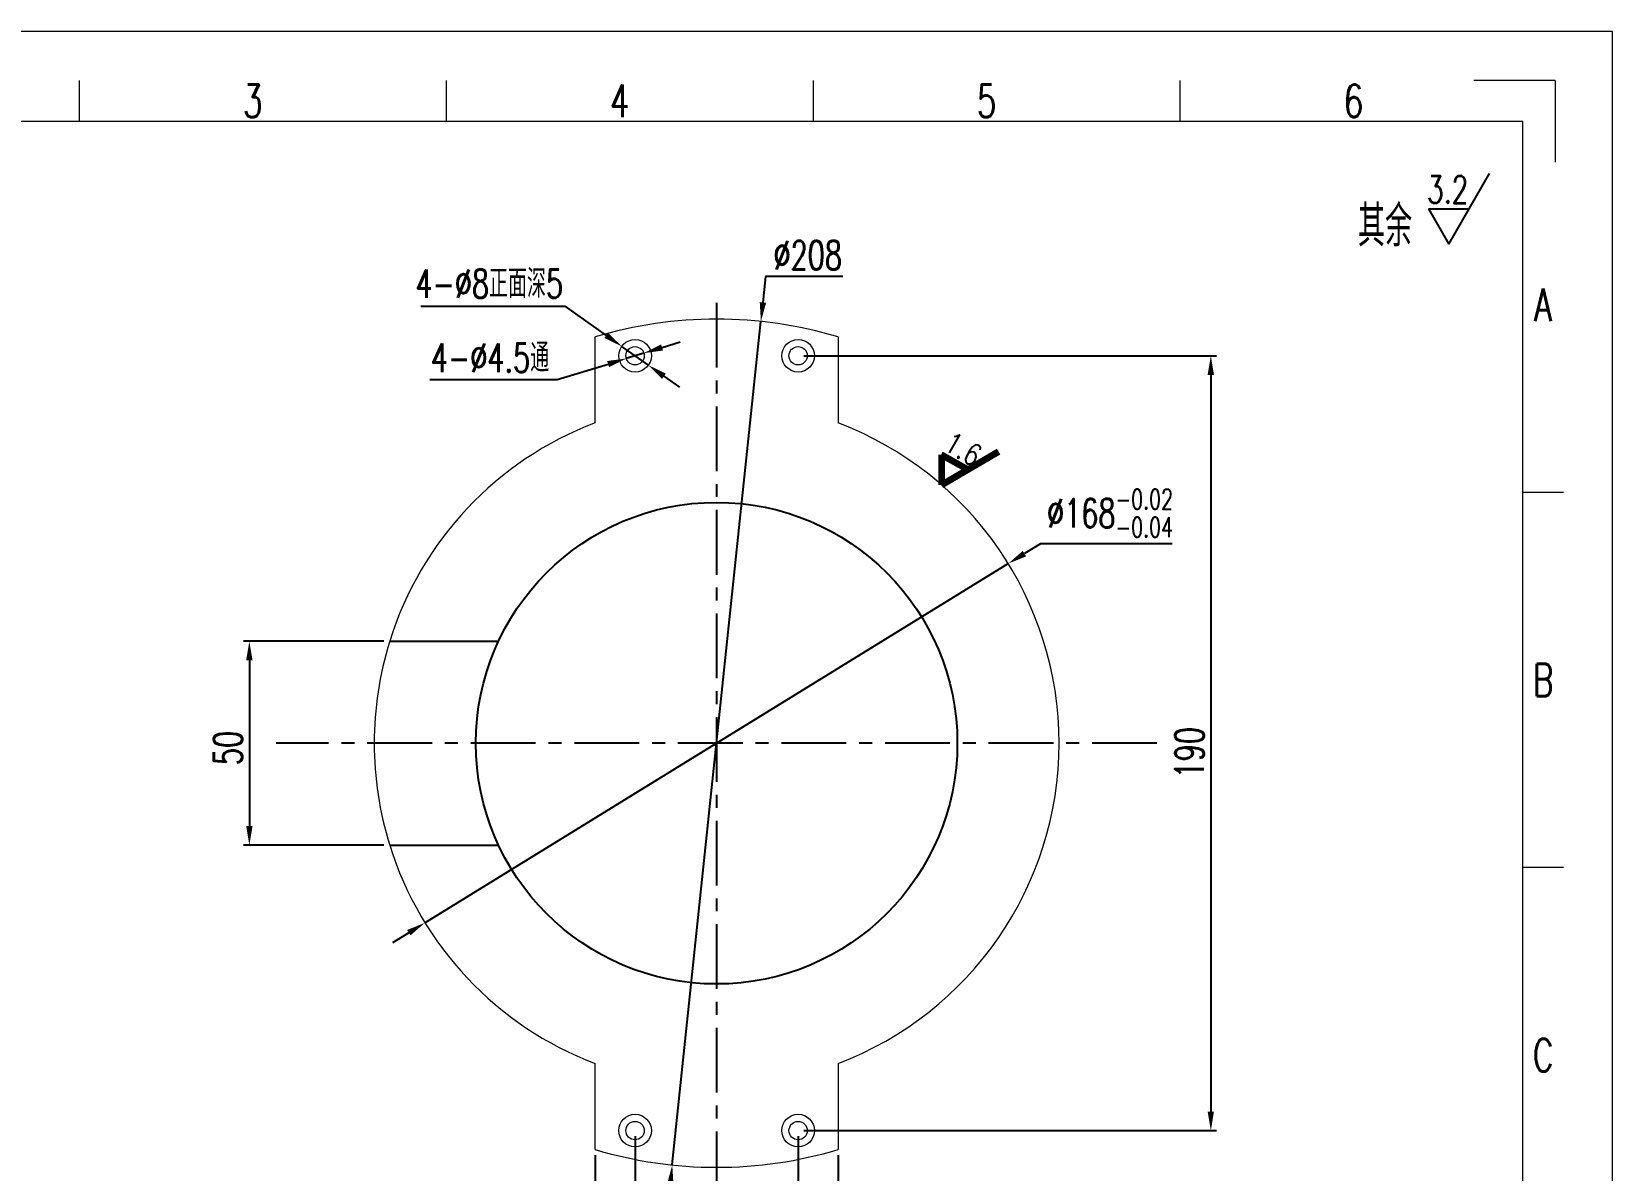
# Model space of a CAD drawing. Header units: millimetres. Extents: x 120948 to 121542, y -62642 to -62222.
# Drawn here: x 121154.1 to 121541.8, y -62501.6 to -62222.3 of the extents above; entities that cross this region are included whole.
import ezdxf
from ezdxf.enums import TextEntityAlignment as Align

# ---------------------------------------------------------------- set-up
doc = ezdxf.new("R2010")
doc.units = ezdxf.units.MM
doc.header["$LTSCALE"] = 10
doc.linetypes.add('CENTER', pattern=[50.8, 31.75, -6.35, 6.35, -6.35])
doc.layers.add('Dim', color=2, linetype='Continuous')
doc.layers.add('螺孔', color=73, linetype='Continuous')
doc.layers.add('THICK', color=7, linetype='Continuous', lineweight=0)
doc.styles.add('ltb', font='txt.shx', dxfattribs={"width": 0.7, "bigfont": 'ae.shx'})
doc.styles.add('PC_TEXTSTYLE', font='isocp.shx', dxfattribs={"width": 0.8, "bigfont": 'hzfs.shx'})
doc.styles.get("Standard").update_dxf_attribs({"font": 'isocp.shx', "width": 0.707, "bigfont": 'hztxt.shx'})
doc.styles.add('繁體窄細字', font='simplex.shx', dxfattribs={"width": 0.7, "bigfont": 'ae.shx'})
doc.dimstyles.new('2標準', dxfattribs={"dimtxt": 7, "dimasz": 4.666667, "dimexe": 1.4, "dimexo": 1.4, "dimgap": 1.75, "dimtad": 1, "dimtoh": 1, "dimdec": 4, "dimdsep": 46, "dimtxsty": 'ltb', "dimcen": 7, "dimclrd": 2, "dimclre": 2, "dimclrt": 2, "dimadec": 4, "dimazin": 2, "dimtfac": 0.7, "dimtdec": 4, "dimtmove": 0, "dimatfit": 3, "dimfxl": 1, "dimtolj": 1, "dimtzin": 0, "dimlwd": -1, "dimlwe": -1, "dimarcsym": 0})

# ---------------------------------------------------------------- blocks, each defined once
blk = doc.blocks.new('A4横向')
at = {"color": 6}
for p, q in [((-188, 199), (-188, 204)), ((-143, 199), (-143, 204)), ((-98, 199), (-98, 204)), ((-53, 199), (-53, 204)), ((-6, 153.5), (-11, 153.5)), ((-6, 107.5), (-11, 107.5))]:
    blk.add_line(p, q, dxfattribs=at)
at = {"color": 8}
for q in [(-17, 204), (-7, 194)]:
    blk.add_line((-7, 204), q, dxfattribs=at)
at = {"color": 0, "linetype": 'ByBlock'}
for p, q in [((-11, 199), (-278, 199)), ((-11, 11), (-11, 199))]:
    blk.add_line(p, q, dxfattribs=at)
at = {"color": 1}
blk.add_lwpolyline([(-297, 0), (0, 0), (0, 210), (-297, 210)], close=True, dxfattribs=at)
at = {"color": 6, "style": '繁體窄細字', "width": 0.7}
for s, p in [('3', (-166.75, 201.5)), ('4', (-121.75, 201.5)), ('5', (-76.75, 201.5)), ('6', (-31.75, 201.5)), ('A', (-8.5, 176.5)), ('B', (-8.5, 130.5)), ('C', (-8.5, 84.5))]:
    blk.add_text(s, height=4, dxfattribs=at).set_placement(p, align=Align.MIDDLE)
blk = doc.blocks.new('A$C06400A00')
at = {"linetype": 'ByBlock'}
for p, q in [((0, 0), (1, 1.732)), ((-0.5, 0.866), (0, 0)), ((-0.5, 0.866), (0.5, 0.866))]:
    blk.add_line(p, q, dxfattribs=at)
at = {"linetype": 'ByBlock', "width": 0.7, "flags": 4}
for tag, height, p in [('12.5', 0.67, (-0.027, 1.341)), ('其余', 1, (-1.563, 0.502))]:
    blk.add_attdef(tag, text='', height=height, dxfattribs=at).set_placement(p, align=Align.MIDDLE)
blk = doc.blocks.new('*D2')
at = {"color": 2, "ltscale": 20, "transparency": 16777216}
for p, q in [((129521.37, -105181.51), (129486.95, -105181.51)), ((129488.35, -105186.18), (129488.35, -105226.84)), ((129521.37, -105231.51), (129486.95, -105231.51))]:
    blk.add_line(p, q, dxfattribs=at)
at = {"color": 2, "lineweight": 100, "ltscale": 20, "transparency": 16777216}
for points in [[(129487.57, -105186.18), (129489.13, -105186.18), (129488.35, -105181.51)], [(129487.57, -105226.84), (129489.13, -105226.84), (129488.35, -105231.51)]]:
    blk.add_solid(points, dxfattribs=at)
at = {"layer": 'Defpoints', "color": 0, "lineweight": 100, "ltscale": 20, "transparency": 16777216}
for p in [(129522.77, -105181.51), (129488.35, -105231.51), (129522.77, -105231.51)]:
    blk.add_point(p, dxfattribs=at)
at = {"color": 2, "lineweight": 100, "ltscale": 20, "transparency": 16777216, "insert": (129483.1, -105207.68), "char_height": 7, "attachment_point": 5, "rotation": 90, "style": 'ltb'}
blk.add_mtext('\\A1;50', dxfattribs=at)
blk = doc.blocks.new('*D13')
at = {"color": 2, "ltscale": 20, "transparency": 16777216}
for p, q in [((121249.57, -62289.63), (121284.89, -62289.63)), ((121284.89, -62289.63), (121295.03, -62296.8)), ((121305.38, -62304.1), (121298.85, -62299.49)), ((121309.19, -62306.8), (121313.01, -62309.49))]:
    blk.add_line(p, q, dxfattribs=at)
for points in [[(121295.48, -62296.16), (121294.58, -62297.43), (121298.85, -62299.49)], [(121309.64, -62306.16), (121308.74, -62307.43), (121305.38, -62304.1)]]:
    blk.add_solid(points, dxfattribs=at)
at = {"layer": 'Defpoints', "color": 0, "ltscale": 20, "transparency": 16777216}
for p in [(121298.85, -62299.49), (121305.38, -62304.1)]:
    blk.add_point(p, dxfattribs=at)
at = {"color": 2, "lineweight": 100, "ltscale": 20, "transparency": 16777216, "insert": (121266.35, -62284.11), "char_height": 7, "attachment_point": 5, "style": 'ltb'}
blk.add_mtext('\\A1;4-∅8正面深5', dxfattribs=at)
blk = doc.blocks.new('*D14')
at = {"color": 2, "ltscale": 20, "transparency": 16777216}
for p, q in [((121308.73, -62299.77), (121313.19, -62298.4)), ((121283.03, -62307.65), (121295.5, -62303.82)), ((121304.26, -62301.14), (121299.96, -62302.46)), ((121251.79, -62307.65), (121283.03, -62307.65))]:
    blk.add_line(p, q, dxfattribs=at)
for points in [[(121308.5, -62299.03), (121308.95, -62300.51), (121304.26, -62301.14)], [(121295.27, -62303.08), (121295.73, -62304.57), (121299.96, -62302.46)]]:
    blk.add_solid(points, dxfattribs=at)
at = {"layer": 'Defpoints', "color": 0, "ltscale": 20, "transparency": 16777216}
for p in [(121299.96, -62302.46), (121304.26, -62301.14)]:
    blk.add_point(p, dxfattribs=at)
at = {"color": 2, "lineweight": 100, "ltscale": 20, "transparency": 16777216, "insert": (121266.54, -62302.28), "char_height": 7, "attachment_point": 5, "style": 'ltb'}
blk.add_mtext('\\A1;4-∅4.5通', dxfattribs=at)
blk = doc.blocks.new('*D5')
at = {"color": 2, "ltscale": 20, "transparency": 16777216}
for p, q in [((129582.97, -105302.91), (129582.97, -105325.96)), ((129622.97, -105302.91), (129622.97, -105325.96)), ((129587.63, -105324.56), (129618.3, -105324.56))]:
    blk.add_line(p, q, dxfattribs=at)
at = {"color": 2, "lineweight": 100, "ltscale": 20, "transparency": 16777216}
for points in [[(129587.63, -105323.78), (129587.63, -105325.33), (129582.97, -105324.56)], [(129618.3, -105323.78), (129618.3, -105325.33), (129622.97, -105324.56)]]:
    blk.add_solid(points, dxfattribs=at)
at = {"layer": 'Defpoints', "color": 0, "lineweight": 100, "ltscale": 20, "transparency": 16777216}
for p in [(129582.97, -105301.51), (129622.97, -105301.51), (129622.97, -105324.56)]:
    blk.add_point(p, dxfattribs=at)
at = {"color": 2, "lineweight": 100, "ltscale": 20, "transparency": 16777216, "insert": (129601.65, -105319.31), "char_height": 7, "attachment_point": 5, "style": 'ltb'}
blk.add_mtext('\\A1;40', dxfattribs=at)
blk = doc.blocks.new('*D6')
at = {"color": 2, "ltscale": 20, "transparency": 16777216}
for p, q in [((129573.17, -105307.55), (129573.17, -105337.46)), ((129632.77, -105307.55), (129632.77, -105337.46)), ((129577.83, -105336.06), (129628.1, -105336.06))]:
    blk.add_line(p, q, dxfattribs=at)
at = {"color": 2, "lineweight": 100, "ltscale": 20, "transparency": 16777216}
for points in [[(129577.83, -105335.29), (129577.83, -105336.84), (129573.17, -105336.06)], [(129628.1, -105335.29), (129628.1, -105336.84), (129632.77, -105336.06)]]:
    blk.add_solid(points, dxfattribs=at)
at = {"layer": 'Defpoints', "color": 0, "lineweight": 100, "ltscale": 20, "transparency": 16777216}
for p in [(129573.17, -105306.15), (129632.77, -105306.15), (129632.77, -105336.06)]:
    blk.add_point(p, dxfattribs=at)
at = {"color": 2, "lineweight": 100, "ltscale": 20, "transparency": 16777216, "insert": (129603.2, -105330.81), "char_height": 7, "attachment_point": 5, "style": 'ltb'}
blk.add_mtext('\\A1;59.6', dxfattribs=at)
blk = doc.blocks.new('*D15')
at = {"color": 2, "ltscale": 20, "transparency": 16777216}
for p, q in [((121334.14, -62282.37), (121333.47, -62288.73)), ((121353.04, -62282.37), (121334.14, -62282.37)), ((121311.24, -62500.23), (121332.98, -62293.37)), ((121310.75, -62504.87), (121310.27, -62509.51))]:
    blk.add_line(p, q, dxfattribs=at)
for points in [[(121332.7, -62288.64), (121334.25, -62288.81), (121332.98, -62293.37)], [(121309.98, -62504.79), (121311.53, -62504.95), (121311.24, -62500.23)]]:
    blk.add_solid(points, dxfattribs=at)
at = {"layer": 'Defpoints', "color": 0, "ltscale": 20, "transparency": 16777216}
for p in [(121332.98, -62293.37), (121311.24, -62500.23)]:
    blk.add_point(p, dxfattribs=at)
at = {"color": 2, "lineweight": 100, "ltscale": 20, "transparency": 16777216, "insert": (121344.46, -62277.12), "char_height": 7, "attachment_point": 5, "style": 'ltb'}
blk.add_mtext('\\A1;∅208', dxfattribs=at)
blk = doc.blocks.new('*D16')
at = {"color": 2, "ltscale": 20, "transparency": 16777216}
for p, q in [((121401.59, -62347.87), (121397.62, -62350.32)), ((121433.89, -62347.87), (121401.59, -62347.87)), ((121250.58, -62440.83), (121393.65, -62352.76)), ((121246.61, -62443.28), (121242.63, -62445.72))]:
    blk.add_line(p, q, dxfattribs=at)
for points in [[(121397.21, -62349.65), (121398.03, -62350.98), (121393.65, -62352.76)], [(121246.2, -62442.62), (121247.01, -62443.94), (121250.58, -62440.83)]]:
    blk.add_solid(points, dxfattribs=at)
at = {"layer": 'Defpoints', "color": 0, "ltscale": 20, "transparency": 16777216}
for p in [(121393.65, -62352.76), (121250.58, -62440.83)]:
    blk.add_point(p, dxfattribs=at)
at = {"color": 2, "lineweight": 100, "ltscale": 20, "transparency": 16777216, "insert": (121418.62, -62340.4), "char_height": 7, "attachment_point": 5, "style": 'ltb'}
blk.add_mtext('\\A1;∅168{\\H0.7x;\\S-0.02^ -0.04;}', dxfattribs=at)
blk = doc.blocks.new('*D10')
at = {"color": 2, "ltscale": 20, "transparency": 16777216}
for p, q in [((129624.37, -105111.51), (129725.6, -105111.51)), ((129724.2, -105116.18), (129724.2, -105296.84)), ((129624.37, -105301.51), (129725.6, -105301.51))]:
    blk.add_line(p, q, dxfattribs=at)
at = {"color": 2, "lineweight": 100, "ltscale": 20, "transparency": 16777216}
for points in [[(129723.42, -105116.18), (129724.97, -105116.18), (129724.2, -105111.51)], [(129723.42, -105296.84), (129724.97, -105296.84), (129724.2, -105301.51)]]:
    blk.add_solid(points, dxfattribs=at)
at = {"layer": 'Defpoints', "color": 0, "lineweight": 100, "ltscale": 20, "transparency": 16777216}
for p in [(129622.97, -105111.51), (129622.97, -105301.51), (129724.2, -105301.51)]:
    blk.add_point(p, dxfattribs=at)
at = {"color": 2, "lineweight": 100, "ltscale": 20, "transparency": 16777216, "insert": (129718.95, -105208.86), "char_height": 7, "attachment_point": 5, "rotation": 90, "style": 'ltb'}
blk.add_mtext('\\A1;190', dxfattribs=at)

msp = doc.modelspace()

# ---------------------------------------------------------------- linework, layer by layer
at = {"color": 7, "linetype": 'Continuous', "lineweight": 15, "ltscale": 20}
for p, q in [((121292.31291, -62318.26049), (121292.31291, -62297.1577)), ((121351.91291, -62297.1577), (121351.91291, -62318.26049)), ((121292.31291, -62496.436), (121292.31291, -62475.33321)), ((121351.91291, -62475.33321), (121351.91291, -62496.436))]:
    msp.add_line(p, q, dxfattribs=at)
at = {"ltscale": 20}
for p, q in [((121241.91939, -62371.79685), (121268.61615, -62371.79685)), ((121241.91939, -62421.79685), (121268.61615, -62421.79685))]:
    msp.add_line(p, q, dxfattribs=at)
at = {"color": 2, "lineweight": 100, "ltscale": 2}
for points in [[(121377.26138, -62333.43562), (121391.2722, -62325.26307)], [(121377.29421, -62326.06289), (121377.26138, -62333.43562)], [(121383.62993, -62329.72082), (121377.29421, -62326.06289)]]:
    msp.add_lwpolyline(points, dxfattribs=at)
at = {"color": 7, "linetype": 'Continuous', "lineweight": 15, "ltscale": 400}
for centre, radius in [((121302.11291, -62301.79685), 4), ((121302.11291, -62301.79685), 2.25), ((121342.11291, -62301.79685), 4), ((121342.11291, -62301.79685), 2.25), ((121302.11291, -62491.79685), 4), ((121302.11291, -62491.79685), 2.25), ((121342.11291, -62491.79685), 4), ((121342.11291, -62491.79685), 2.25)]:
    msp.add_circle(centre, radius, dxfattribs=at)
at = {"ltscale": 20}
msp.add_circle((121322.11291, -62396.79685), 59.05, dxfattribs=at)
at = {"color": 7, "linetype": 'Continuous', "lineweight": 15, "ltscale": 400}
for radius, start, end in [(104, 73.3491682, 106.6508318), (84, 110.7788528, 162.6853464), (84, 290.7788528, 69.2211472), (84, 162.6853464, 197.3146536), (84, 197.3146536, 249.2211472), (104, 253.3491682, 286.6508318)]:
    msp.add_arc((121322.11291, -62396.79685), radius, start, end, dxfattribs=at)
at = {"layer": '螺孔', "color": 1, "linetype": 'CENTER', "ltscale": 0.05}
for p, q in [((121322.11291, -62288.79685), (121322.11291, -62504.79685)), ((121430.11291, -62396.79685), (121214.11291, -62396.79685))]:
    msp.add_line(p, q, dxfattribs=at)

# ---------------------------------------------------------------- block references
at = {"layer": 'Dim'}
ref = msp.add_blockref('A$C06400A00', (121501.70531, -62274.42201), dxfattribs=dict(at, xscale=10, yscale=10, zscale=10))
ref.add_attrib('12.5', '3.2', dxfattribs={"layer": '0', "linetype": 'ByBlock', "height": 6.7, "style": 'ltb', "width": 0.7}).set_placement((121501.44004, -62261.01661), align=Align.MIDDLE)
ref.add_attrib('其余', '其余', dxfattribs={"layer": '0', "linetype": 'ByBlock', "height": 10, "style": 'ltb', "width": 0.7}).set_placement((121486.07316, -62269.40182), align=Align.MIDDLE)
at = {"layer": 'THICK', "lineweight": 100, "xscale": 2, "yscale": 2, "zscale": 2}
msp.add_blockref('A4横向', (121541.84451, -62642.30406), dxfattribs=at)

# ---------------------------------------------------------------- texts
at = {"color": 2, "lineweight": 100, "ltscale": 2, "insert": (121380.04596, -62320.18175), "char_height": 5.16096, "width": 12.77952, "attachment_point": 1, "rotation": 330, "style": 'PC_TEXTSTYLE'}
msp.add_mtext('\\Fromans.shx,gbcbig.shx;\\W0.8000000000;\\T1.0000000000;\\o\\l1.6', dxfattribs=at)

# ---------------------------------------------------------------- dimensions: what is measured, and where the dimension line sits
at = {"lineweight": 100, "ltscale": 20}
dim = msp.add_diameter_dim_2p(p1=(121311.24172, -62500.22711), p2=(121332.9841, -62293.3666), dimstyle='2標準', dxfattribs=at)
dim.commit()
dim.dimension.update_dxf_attribs({"geometry": '*D15', "text_midpoint": (121344.4645, -62282.37392), "dimtype": 163})
for p1, p2, text, picture, middle in [((121305.38054, -62304.10393), (121298.84528, -62299.48978), '4-<>正面深5', '*D13', (121266.3522, -62289.63392)), ((121304.26404, -62301.1372), (121299.96178, -62302.45651), '4-<>通', '*D14', (121266.53614, -62307.64929))]:
    dim = msp.add_diameter_dim_2p(p1=p1, p2=p2, text=text, dimstyle='2標準', dxfattribs=at)
    dim.commit()
    dim.dimension.update_dxf_attribs({"geometry": picture, "text_midpoint": middle, "dimtype": 163})
for base, p1, p2, picture, middle in [((121443.3422, -62491.79685), (121342.11291, -62301.79685), (121342.11291, -62491.79685), '*D10', (121443.3422, -62399.15071)), ((121207.49764, -62421.79685), (121241.91939, -62371.79685), (121241.91939, -62421.79685), '*D2', (121207.49764, -62397.97095))]:
    dim = msp.add_linear_dim(base=base, p1=p1, p2=p2, angle=90, dimstyle='2標準', dxfattribs=at)
    dim.commit()
    dim.dimension.update_dxf_attribs({"geometry": picture, "text_midpoint": middle, "dimtype": 128, "insert": (-8280.85405, 42809.7117)})
dim = msp.add_diameter_dim_2p(p1=(121250.58, -62440.83142), p2=(121393.64581, -62352.76228), text='<>{\\H0.7x;\\S-0.02^ -0.04;}', dimstyle='2標準', dxfattribs=at)
dim.commit()
dim.dimension.update_dxf_attribs({"geometry": '*D16', "text_midpoint": (121418.61558, -62340.40289)})
for base, p1, p2, picture, middle in [((121342.11291, -62514.84408), (121302.11291, -62491.79685), (121342.11291, -62491.79685), '*D5', (121320.79977, -62514.84408)), ((121351.91291, -62526.35274), (121292.31291, -62496.436), (121351.91291, -62496.436), '*D6', (121322.34901, -62526.35274))]:
    dim = msp.add_linear_dim(base=base, p1=p1, p2=p2, dimstyle='2標準', dxfattribs=at)
    dim.commit()
    dim.dimension.update_dxf_attribs({"geometry": picture, "text_midpoint": middle, "dimtype": 128, "insert": (-8280.85405, 42809.7117)})

doc.saveas('drawing.dxf')
